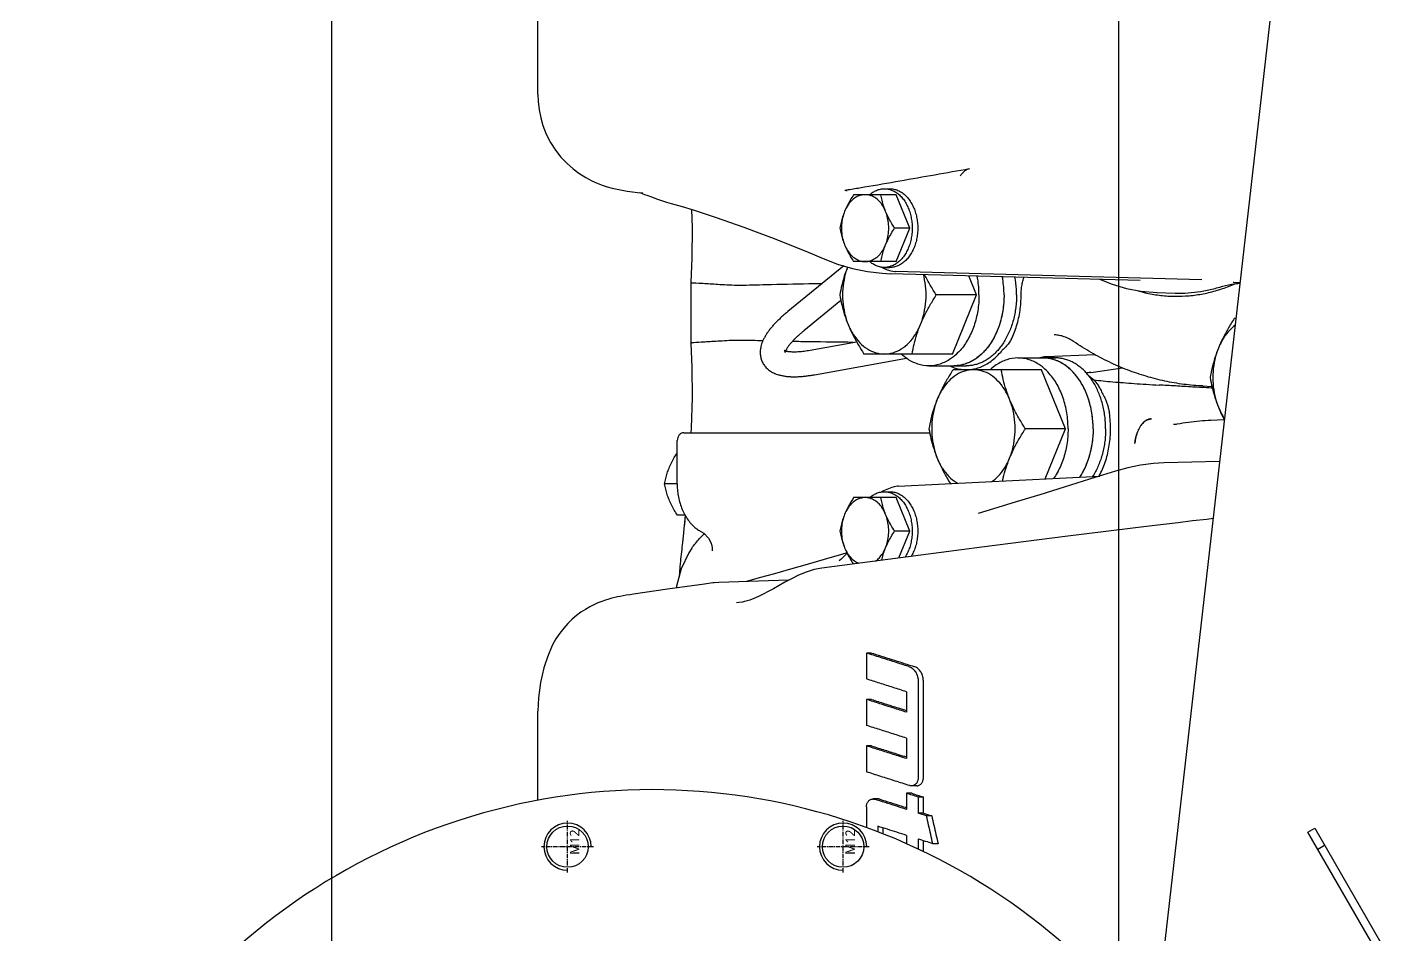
# Model space of a CAD drawing. Header units: millimetres. Extents: x 156850 to 204135, y 56350 to 74150.
# Drawn here: x 173972.8 to 174321.4, y 60914.9 to 61145.5 of the extents above; entities that cross this region are included whole.
import ezdxf

# ---------------------------------------------------------------- set-up
doc = ezdxf.new("R2010")
doc.units = ezdxf.units.MM
doc.header["$LTSCALE"] = 150
doc.linetypes.add('X-2F-PLAN$0$CENTER', pattern=[2, 1.25, -0.25, 0.25, -0.25])
doc.layers.add('-----33 Equipment', color=5, linetype='Continuous')
doc.styles.add('X-2F-PLAN$0$ELEC', font='malgun.ttf')

# ---------------------------------------------------------------- blocks, each defined once
blk = doc.blocks.new('X-2F-PLAN$0$screw_m12_l')
at = {"linetype": 'X-2F-PLAN$0$CENTER', "ltscale": 0.006096}
for p, q in [((0, -6.6), (0, 6.6)), ((-6.6, 0), (6.6, 0))]:
    blk.add_line(p, q, dxfattribs=at)
blk.add_circle((0, 0), 5.25)
blk.add_arc((0, 0), 6, 270, 180)
at = {"style": 'X-2F-PLAN$0$ELEC'}
blk.add_text('M12', height=2.4, dxfattribs=at).set_placement((-2.04, -3))
blk = doc.blocks.new('X-2F-PLAN$0$filter_oben')
at = {"color": 0, "linetype": 'Continuous'}
for p, q in [((1347.88, 6606.17), (1385.23, 6627.73)), ((1385.23, 6627.73), (1386.23, 6626)), ((1386.23, 6626), (1348.88, 6604.44)), ((1380.9, 6625.23), (1381.9, 6623.5))]:
    blk.add_line(p, q, dxfattribs=at)
blk.add_arc((1237.26, 6794.25), 158.75, 308.1867, 231.8133, dxfattribs=at)
blk = doc.blocks.new('X-2F-PLAN$0$A$C73FA2420')
at = {"color": 0, "linetype": 'Continuous'}
for p, q in [((1194.81, 1535.79), (1217.43, 1535.79)), ((1228.44, 1534.3), (1228.44, 1534.3)), ((1368.26, 1535.08), (1368.26, 1535.08)), ((1374.28, 1535.79), (1452.43, 1535.79)), ((1354.18, 1525.39), (1354.18, 1525.39)), ((1349.32, 1510.47), (1349.19, 1509.16)), ((1275.23, 1500.42), (1275.23, 1503.61)), ((1254.01, 1499.75), (1253.65, 1499.78)), ((1256.05, 1499.55), (1255.39, 1499.62)), ((1256.7, 1499.48), (1256.05, 1499.55)), ((1257.33, 1499.41), (1256.7, 1499.48)), ((1257.95, 1499.34), (1257.33, 1499.41)), ((1258.55, 1499.28), (1257.95, 1499.34)), ((1259.12, 1499.21), (1258.55, 1499.28)), ((1259.68, 1499.14), (1259.12, 1499.21)), ((1261.17, 1498.98), (1260.44, 1499.05)), ((1261.89, 1498.91), (1261.17, 1498.98)), ((1267.23, 1498.32), (1267.23, 1500.34)), ((1275.23, 1500.42), (1286.23, 1500.42)), ((1258.85, 1496.74), (1258.88, 1496.72)), ((1264.49, 1498.64), (1264.01, 1498.7)), ((1267.23, 1498.43), (1264.49, 1498.64)), ((1265.77, 1498.51), (1264.49, 1498.64)), ((1288.23, 1498.72), (1288.23, 1436.27)), ((1326.43, 1496.94), (1311, 1496.94)), ((1263.12, 1494.39), (1262.66, 1493.67)), ((1250.71, 1472.19), (1250.19, 1489.87)), ((1258.36, 1491.55), (1258.18, 1491.57)), ((1245.02, 1485.33), (1245.02, 1485.33)), ((1330.62, 1458.09), (1319.04, 1472.28)), ((1321.83, 1458.82), (1314.12, 1468.26)), ((1302.97, 1465.53), (1307.17, 1442.19)), ((1309.22, 1466.65), (1311.35, 1454.84)), ((1271.73, 1444.79), (1271.73, 1455.62)), ((1331.73, 1444.79), (1331.73, 1455.62)), ((1348.73, 1444.79), (1348.73, 1455.62)), ((1193.13, 1452.36), (1187.89, 1452.36)), ((1195.13, 1449.37), (1195.13, 1450.65)), ((1208.63, 1452.36), (1202.03, 1452.36)), ((1208.63, 1451.04), (1208.63, 1452.36)), ((1220.43, 1452.36), (1213.83, 1452.36)), ((1220.43, 1451.04), (1220.43, 1452.36)), ((1232.23, 1452.36), (1225.63, 1452.36)), ((1232.23, 1451.04), (1232.23, 1452.36)), ((1308.23, 1430.51), (1308.23, 1452.98)), ((1186.27, 1448.11), (1187.77, 1448.11)), ((1188.2, 1449.43), (1186.79, 1449.43)), ((1273.23, 1447.8), (1273.23, 1446.39)), ((1274.31, 1445.91), (1273.83, 1447.19)), ((1330.23, 1447.8), (1330.23, 1446.39)), ((1350.23, 1447.8), (1350.23, 1446.39)), ((1256.4, 1444.11), (1263.23, 1441.32)), ((1263.23, 1441.32), (1263.23, 1445.21)), ((1263.23, 1441.32), (1271.73, 1444.79)), ((1274.65, 1444.29), (1277.21, 1393.08)), ((1326.95, 1382.84), (1328.63, 1446.15)), ((1327.12, 1367.13), (1329.19, 1444.93)), ((1328.63, 1446.15), (1328.63, 1446.14)), ((1331.73, 1444.79), (1340.23, 1441.32)), ((1340.23, 1441.32), (1340.23, 1445.21)), ((1340.23, 1441.32), (1348.73, 1444.79)), ((1185.89, 1442.19), (1183.77, 1442.19)), ((1196.57, 1442.19), (1192.49, 1442.19)), ((1196.57, 1440.86), (1196.57, 1442.19)), ((1198.46, 1439.59), (1198.46, 1440.92)), ((1210.59, 1442.19), (1205.39, 1442.19)), ((1222.39, 1442.19), (1217.19, 1442.19)), ((1181.79, 1437.89), (1184.54, 1437.89)), ((1184.95, 1439.22), (1182.42, 1439.22)), ((1190.89, 1435.77), (1190.89, 1437.1)), ((1195.63, 1439.22), (1191.55, 1439.22)), ((1191.55, 1437.89), (1191.55, 1439.22)), ((1191.55, 1437.89), (1195.63, 1437.89)), ((1195.63, 1437.89), (1195.63, 1439.22)), ((1225.14, 1439.22), (1200.46, 1439.22)), ((1200.46, 1437.89), (1225.14, 1437.89)), ((1305.23, 1436.49), (1305.23, 1426.94)), ((1183.77, 1434.15), (1183.77, 1435.48)), ((1323.23, 1424.38), (1323.23, 1434.61)), ((1304.23, 1407.88), (1304.23, 1430.35)), ((1308.23, 1430.51), (1323.23, 1424.38)), ((1323.23, 1424.38), (1328.11, 1426.37)), ((1289.23, 1401.76), (1289.23, 1411.98)), ((1307.23, 1413.86), (1307.23, 1404.32)), ((1276.52, 1406.95), (1289.23, 1401.76)), ((1289.23, 1401.76), (1304.23, 1407.88)), ((1307.6, 1406.62), (1308.13, 1394.37)), ((1302.86, 1396.02), (1301.66, 1394.56)), ((1303.57, 1395.32), (1304.73, 1387.33)), ((1285.5, 1384.18), (1285.55, 1384.17)), ((1426.09, 1346.09), (1136.86, 1379.05)), ((1323.84, 1378.55), (1323.71, 1373.91)), ((1280.93, 1362.63), (1280.55, 1376.76)), ((1280.55, 1376.75), (1280.55, 1376.75)), ((1300.11, 1366.87), (1300.01, 1364.6)), ((1327.12, 1367.13), (1327.12, 1367.13)), ((1291.45, 1364.85), (1291.59, 1361.47)), ((1325.31, 1360.63), (1326.06, 1358.65)), ((1317.23, 1358.5), (1317.23, 1358.93)), ((1326.26, 1358.11), (1326.39, 1357.79)), ((1326.39, 1357.81), (1326.38, 1357.45)), ((1326.4, 1358.17), (1326.39, 1357.82))]:
    blk.add_line(p, q, dxfattribs=at)
for points in [[(1228.44, 1534.3), (1224.72, 1535.14), (1220.86, 1535.64), (1217.42, 1535.79)], [(1233.68, 1532.37), (1231.86, 1533.16), (1229.72, 1533.92), (1228.44, 1534.3)], [(1368.26, 1535.08), (1366.31, 1534.53), (1364.1, 1533.67), (1362.01, 1532.61), (1360.07, 1531.36), (1358.3, 1529.97), (1356.7, 1528.46), (1355.3, 1526.88), (1354.18, 1525.39)], [(1374.28, 1535.79), (1372.38, 1535.72), (1370.26, 1535.47), (1368.26, 1535.08)], [(1247.2, 1511.5), (1247.06, 1512.46), (1246.91, 1513.36), (1246.77, 1514.17), (1246.63, 1514.9), (1246.49, 1515.6), (1246.33, 1516.3), (1246.15, 1517.03), (1245.94, 1517.8), (1245.68, 1518.65), (1245.36, 1519.57), (1244.97, 1520.56), (1244.5, 1521.6), (1243.96, 1522.66), (1243.32, 1523.76), (1242.59, 1524.87), (1241.76, 1525.99), (1240.81, 1527.1), (1239.74, 1528.2), (1238.56, 1529.26), (1237.25, 1530.28), (1235.83, 1531.22), (1234.3, 1532.07), (1233.68, 1532.37)], [(1354.18, 1525.39), (1353.09, 1523.66), (1352.27, 1522.12), (1351.65, 1520.74), (1351.17, 1519.45), (1350.76, 1518.22), (1350.42, 1516.97), (1350.12, 1515.7), (1349.87, 1514.42), (1349.66, 1513.13), (1349.48, 1511.82), (1349.32, 1510.47)], [(1250.06, 1491.38), (1249.77, 1493.52), (1248.45, 1502.86), (1247.2, 1511.5)], [(1349.01, 1509.29), (1348.81, 1508.75), (1348.58, 1508.11), (1348.07, 1506.71)], [(1349.29, 1510.11), (1349.27, 1510.05), (1349.16, 1509.72), (1349.01, 1509.29)], [(1348.07, 1506.71), (1347.68, 1505.65), (1347.27, 1504.45), (1346.85, 1503.15), (1346.49, 1501.93)], [(1258.85, 1496.74), (1257.67, 1497.5), (1253.67, 1499.43), (1249.19, 1500.57), (1248.77, 1500.6)], [(1253.65, 1499.78), (1253.3, 1499.82), (1252.93, 1499.85), (1252.56, 1499.88), (1252.19, 1499.91)], [(1255.39, 1499.62), (1255.05, 1499.65), (1254.71, 1499.69), (1254.36, 1499.72), (1254.01, 1499.75)], [(1260.88, 1498.99), (1260.4, 1499.05), (1259.68, 1499.14)], [(1264.01, 1498.7), (1263.55, 1498.74), (1263.11, 1498.79), (1262.68, 1498.83), (1261.89, 1498.91)], [(1346.49, 1501.93), (1345.71, 1499.19), (1344.86, 1496.41), (1343.95, 1493.56), (1342.94, 1490.51), (1341.78, 1487.13), (1340.48, 1483.5), (1339.07, 1479.7), (1337.58, 1475.8), (1336.02, 1471.85), (1334.34, 1467.72), (1332.5, 1463.36)], [(1311, 1496.94), (1304.83, 1496.67), (1297.14, 1496.61), (1289.41, 1496.86), (1288.23, 1496.93)], [(1344.97, 1496.76), (1340.36, 1496.62), (1332.67, 1496.67), (1326.44, 1496.94)], [(1262.66, 1493.67), (1261.45, 1492.49), (1260.15, 1491.81)], [(1250.19, 1489.87), (1250.1, 1491.06), (1250.06, 1491.38)], [(1260.15, 1491.81), (1259.06, 1491.56), (1258.36, 1491.55)], [(1253.81, 1463.72), (1253.44, 1465.62), (1252.81, 1467.64), (1252, 1469.62), (1251.11, 1471.43), (1250.24, 1473.05), (1249.4, 1474.55), (1248.58, 1475.98), (1247.83, 1477.34), (1247.16, 1478.61), (1246.58, 1479.8), (1246.09, 1480.92), (1245.69, 1481.99), (1245.38, 1483.01), (1245.17, 1483.95), (1245.05, 1484.8), (1245.02, 1485.33)], [(1257.68, 1457.3), (1257.28, 1458.67), (1256, 1463.08), (1254.75, 1467.4), (1253.55, 1471.61), (1252.39, 1475.69), (1251.3, 1479.57), (1250.39, 1482.85)], [(1259.13, 1423.02), (1256.45, 1443.73), (1253.81, 1463.72)], [(1332.5, 1463.36), (1331.1, 1459.71), (1329.98, 1455.9), (1329.2, 1452.11), (1328.75, 1448.35), (1328.63, 1446.14)], [(1257.63, 1457.28), (1256.82, 1457.97), (1256.09, 1458.74), (1255.7, 1459.24)], [(1273.83, 1447.19), (1273.47, 1448), (1273.16, 1448.5)], [(1330.3, 1448.5), (1330.01, 1448.02), (1329.6, 1447.08), (1329.33, 1446.12), (1329.2, 1445.14), (1329.19, 1444.93)], [(1274.65, 1444.29), (1274.64, 1444.51), (1274.5, 1445.29), (1274.31, 1445.91)], [(1264.47, 1380.5), (1261.81, 1401.89), (1259.13, 1423.02)], [(1278.45, 1389.1), (1276.41, 1395.65), (1274.4, 1402.1), (1272.46, 1408.33), (1270.62, 1414.32), (1268.86, 1420.04), (1267.67, 1423.94)], [(1327.22, 1393.16), (1325.95, 1389.97), (1324.87, 1386.32), (1324.17, 1382.61), (1323.84, 1378.54)], [(1280.55, 1376.75), (1280.4, 1379.45), (1279.98, 1382.69), (1279.32, 1385.96), (1278.45, 1389.1)], [(1266.38, 1364.29), (1266.2, 1365.9), (1265.79, 1369.49), (1265.36, 1373.15), (1264.92, 1376.86), (1264.47, 1380.5)], [(1326.45, 1359.16), (1326.45, 1359.03), (1326.4, 1358.17)]]:
    blk.add_lwpolyline(points, dxfattribs=at)
for points, start_tangent, end_tangent in [([(1267.23, 1500.34), (1268.58, 1501.17), (1269.92, 1501.89), (1271.23, 1502.48)], (0.84076, 0.541408), (0.92582, 0.377964)), ([(1271.23, 1502.48), (1272.55, 1502.96), (1273.89, 1503.34), (1275.23, 1503.61)], (0.92582, 0.377964), (0.985438, 0.170033)), ([(1275.23, 1503.61), (1276.58, 1503.34), (1277.92, 1502.96), (1279.23, 1502.48)], (0.985438, -0.170033), (0.92582, -0.377964)), ([(1279.23, 1502.48), (1280.55, 1501.89), (1281.89, 1501.17), (1283.11, 1500.43)], (0.92582, -0.377964), (0.842893, -0.538081)), ([(1275.23, 1500.42), (1271.86, 1500.1), (1268.71, 1499.15), (1266.01, 1497.64), (1263.94, 1495.66)], (-1, 0), (-0.615572, -0.788081)), ([(1288.23, 1498.72), (1288.1, 1499.35), (1287.68, 1499.91), (1287.01, 1500.29), (1286.23, 1500.42)], (0, 1), (-1, 0)), ([(1258.88, 1496.72), (1260.11, 1495.81), (1262.42, 1493.65)], (0.822193, -0.569209), (0.681484, -0.731833)), ([(1263.94, 1495.66), (1263.35, 1494.8)], (-0.615572, -0.788081), (-0.518714, -0.854948)), ([(1311.26, 1493.39), (1311.14, 1495.71), (1311, 1496.93)], (-0.064122, 0.997942), (-0.115815, -0.993271)), ([(1326.43, 1496.93), (1326.29, 1495.72), (1326.17, 1493.39)], (-0.118078, 0.993004), (-0.064103, -0.997943)), ([(1262.42, 1493.65), (1262.53, 1493.54)], (0.681484, -0.731833), (0.676372, -0.73656)), ([(1263.35, 1494.8), (1263.12, 1494.39)], (-0.518714, -0.854948), (-0.468953, -0.883223)), ([(1311.63, 1487.21), (1311.5, 1489.58), (1311.37, 1491.65), (1311.26, 1493.39)], (-0.04113, 0.999154), (-0.071904, 0.997412)), ([(1326.17, 1493.39), (1326.06, 1491.65), (1325.93, 1489.58), (1325.8, 1487.21)], (-0.071983, -0.997406), (-0.041606, -0.999134)), ([(1311.57, 1478.67), (1311.64, 1481.31), (1311.69, 1484.46), (1311.63, 1487.21)], (0.024029, 0.999711), (-0.041261, 0.999148)), ([(1325.8, 1487.21), (1325.75, 1484.46), (1325.79, 1481.31), (1325.88, 1477.8)], (-0.041468, -0.99914), (0.019924, -0.999801)), ([(1306.63, 1478.98), (1306.21, 1478.8), (1305.77, 1478.57), (1305.35, 1478.29), (1304.95, 1477.97), (1304.57, 1477.6), (1304.21, 1477.19), (1303.88, 1476.72), (1303.57, 1476.19), (1303.28, 1475.6), (1303.03, 1474.92), (1302.82, 1474.16), (1302.65, 1473.33), (1302.53, 1472.45), (1302.47, 1471.53), (1302.46, 1470.58), (1302.48, 1469.6), (1302.55, 1468.61), (1302.66, 1467.6), (1302.8, 1466.57), (1302.97, 1465.53)], (-0.935963, -0.352098), (0.176997, -0.984211)), ([(1319.04, 1472.28), (1318.35, 1473.1), (1317.65, 1473.89), (1316.95, 1474.64), (1316.24, 1475.35), (1315.52, 1476.02), (1314.79, 1476.65), (1314.05, 1477.22), (1313.3, 1477.74), (1312.55, 1478.19), (1311.82, 1478.57), (1311.12, 1478.86), (1310.45, 1479.08), (1309.83, 1479.22), (1309.24, 1479.31), (1308.69, 1479.34), (1308.15, 1479.32), (1307.64, 1479.25), (1307.15, 1479.14), (1306.67, 1478.99), (1306.63, 1478.98)], (-0.632456, 0.774597), (-0.935963, -0.352098)), ([(1325.88, 1477.8), (1326.11, 1466.97), (1326.16, 1463.56)], (0.02264, -0.999744), (0.013719, -0.999906)), ([(1309.04, 1472.85), (1308.88, 1472.92), (1308.75, 1472.96), (1308.67, 1472.98), (1308.63, 1472.99), (1308.69, 1472.99), (1308.8, 1473.01), (1308.96, 1473.07), (1309.09, 1473.16), (1309.17, 1473.23), (1309.2, 1473.26), (1309.17, 1473.21), (1309.13, 1473.11), (1309.08, 1472.98), (1309.02, 1472.8), (1308.97, 1472.56), (1308.91, 1472.28), (1308.87, 1471.94), (1308.83, 1471.56), (1308.81, 1471.11), (1308.81, 1470.62), (1308.82, 1470.08), (1308.85, 1469.48), (1308.91, 1468.84), (1308.99, 1468.15), (1309.09, 1467.42), (1309.22, 1466.65)], (-0.917746, 0.397168), (0.176997, -0.984211)), ([(1314.12, 1468.26), (1313.6, 1468.89), (1313.09, 1469.47), (1312.59, 1470.01), (1312.12, 1470.5), (1311.66, 1470.94), (1311.23, 1471.34), (1310.82, 1471.69), (1310.44, 1471.99), (1310.1, 1472.24), (1309.78, 1472.45), (1309.5, 1472.62), (1309.26, 1472.75), (1309.05, 1472.85), (1308.88, 1472.92), (1308.75, 1472.96), (1308.67, 1472.98), (1308.64, 1472.98)], (-0.632456, 0.774597), (-0.988897, 0.148604)), ([(1311.19, 1455.71), (1311.33, 1466.83), (1311.41, 1471.17)], (0.013418, 0.99991), (0.020324, 0.999793)), ([(1258.98, 1457.89), (1257.59, 1457.25), (1256.16, 1456.49), (1254.87, 1455.7)], (-0.92582, -0.377964), (-0.842883, -0.538097)), ([(1258.98, 1457.89), (1257.55, 1457.15), (1256.36, 1456.22), (1255.47, 1455.13), (1255.03, 1454.25)], (-0.92582, -0.377964), (-0.357253, -0.934008)), ([(1263.23, 1459.09), (1261.8, 1458.79), (1260.38, 1458.4), (1258.98, 1457.89)], (-0.985438, -0.170033), (-0.92582, -0.377964)), ([(1267.48, 1457.89), (1265.86, 1458.4), (1264.12, 1458.66), (1262.35, 1458.66), (1260.61, 1458.4), (1258.98, 1457.89)], (-0.92582, 0.377964), (-0.92582, -0.377964)), ([(1267.48, 1457.89), (1266.09, 1458.4), (1264.66, 1458.79), (1263.23, 1459.09)], (-0.92582, 0.377964), (-0.985438, 0.170033)), ([(1271.73, 1455.62), (1270.3, 1456.49), (1268.88, 1457.25), (1267.48, 1457.89)], (-0.84076, 0.541408), (-0.92582, 0.377964)), ([(1271.73, 1452.68), (1271.55, 1453.93), (1271, 1455.13), (1270.11, 1456.22), (1268.92, 1457.15), (1267.48, 1457.89)], (0, 1), (-0.92582, 0.377964)), ([(1323.23, 1459.1), (1320.71, 1458.59), (1318.2, 1457.89), (1315.73, 1456.99)], (-0.985438, -0.170033), (-0.92582, -0.377964)), ([(1330.35, 1457.14), (1327.87, 1457.89), (1324.8, 1458.35), (1321.67, 1458.35), (1318.6, 1457.89), (1315.73, 1456.99)], (-0.934496, 0.355975), (-0.92582, -0.377964)), ([(1330.35, 1457.14), (1328.27, 1457.89), (1325.76, 1458.59), (1323.23, 1459.1)], (-0.930349, 0.366675), (-0.985438, 0.170033)), ([(1335.98, 1457.89), (1334.59, 1457.25), (1333.16, 1456.49), (1331.73, 1455.62)], (-0.92582, -0.377964), (-0.84076, -0.541408)), ([(1335.98, 1457.89), (1334.55, 1457.15), (1333.36, 1456.22), (1332.47, 1455.13), (1331.92, 1453.93), (1331.73, 1452.68)], (-0.92582, -0.377964), (0, -1)), ([(1340.23, 1459.09), (1338.8, 1458.79), (1337.38, 1458.4), (1335.98, 1457.89)], (-0.985438, -0.170033), (-0.92582, -0.377964)), ([(1344.48, 1457.89), (1342.86, 1458.4), (1341.12, 1458.66), (1339.35, 1458.66), (1337.61, 1458.4), (1335.98, 1457.89)], (-0.92582, 0.377964), (-0.92582, -0.377964)), ([(1344.48, 1457.89), (1343.09, 1458.4), (1341.66, 1458.79), (1340.23, 1459.09)], (-0.92582, 0.377964), (-0.985438, 0.170033)), ([(1348.73, 1455.62), (1347.3, 1456.49), (1345.88, 1457.25), (1344.48, 1457.89)], (-0.84076, 0.541408), (-0.92582, 0.377964)), ([(1348.73, 1452.68), (1348.55, 1453.93), (1348, 1455.13), (1347.11, 1456.22), (1345.92, 1457.15), (1344.48, 1457.89)], (0, 1), (-0.92582, 0.377964)), ([(1349.88, 1457.84), (1349.89, 1457.74), (1349.87, 1457.64), (1349.83, 1457.54), (1349.76, 1457.46), (1349.66, 1457.38)], (0.145639, -0.989338), (-0.849755, -0.527179)), ([(1349.88, 1457.84), (1350.14, 1456.14), (1350.41, 1454.48), (1350.68, 1452.87)], (0.145738, -0.989323), (0.171595, -0.985168)), ([(1315.73, 1456.99), (1313.27, 1455.87), (1310.76, 1454.52), (1308.23, 1452.98)], (-0.92582, -0.377964), (-0.84076, -0.541408)), ([(1315.73, 1456.99), (1313.2, 1455.69), (1311.1, 1454.04), (1309.53, 1452.12), (1308.56, 1450), (1308.23, 1447.8)], (-0.92582, -0.377964), (0, -1)), ([(1192.49, 1442.19), (1193.35, 1444.88), (1194.2, 1447.57), (1195.06, 1450.26)], (0.301897, 0.953341), (0.304525, 0.952504)), ([(1193.13, 1452.36), (1193.46, 1452.34), (1193.78, 1452.27), (1194.08, 1452.16), (1194.36, 1452.01), (1194.61, 1451.82), (1194.81, 1451.6), (1194.96, 1451.35), (1195.07, 1451.09), (1195.12, 1450.81), (1195.13, 1450.69)], (1, 0), (-0.000017, -1)), ([(1195.13, 1450.69), (1195.12, 1450.53), (1195.06, 1450.26)], (-0.000017, -1), (-0.304525, -0.952504)), ([(1198.53, 1441.36), (1199.7, 1445.04), (1200.86, 1448.71), (1202.03, 1452.36)], (0.301629, 0.953425), (0.30522, 0.952282)), ([(1205.39, 1442.19), (1206.47, 1445.59), (1207.55, 1448.98), (1208.63, 1452.36)], (0.301897, 0.953341), (0.30522, 0.952282)), ([(1208.63, 1451.04), (1207.55, 1447.66), (1206.47, 1444.27), (1205.81, 1442.19)], (-0.305152, -0.952304), (-0.30225, -0.953229)), ([(1210.59, 1442.19), (1211.67, 1445.59), (1212.75, 1448.98), (1213.83, 1452.36)], (0.301897, 0.953341), (0.30522, 0.952282)), ([(1220.43, 1451.04), (1219.35, 1447.66), (1218.27, 1444.27), (1217.61, 1442.19)], (-0.305152, -0.952304), (-0.30225, -0.953229)), ([(1218.45, 1446.14), (1219.35, 1448.98), (1220.43, 1452.36)], (0.303176, 0.952935), (0.30522, 0.952282)), ([(1222.39, 1442.19), (1223.47, 1445.59), (1224.55, 1448.98), (1225.63, 1452.36)], (0.301897, 0.953341), (0.30522, 0.952282)), ([(1228.81, 1441.61), (1229.95, 1445.21), (1231.09, 1448.79), (1232.23, 1452.36)], (0.30171, 0.9534), (0.30522, 0.952282)), ([(1232.23, 1451.04), (1231.09, 1447.47), (1229.95, 1443.88), (1228.81, 1440.28)], (-0.305152, -0.952304), (-0.301634, -0.953424)), ([(1255.59, 1450.05), (1256.36, 1449.15), (1257.55, 1448.22), (1258.98, 1447.48)], (0.567531, -0.823352), (0.92582, -0.377964)), ([(1267.48, 1447.48), (1268.92, 1448.21), (1270.11, 1449.15), (1271, 1450.24), (1271.55, 1451.44), (1271.73, 1452.68)], (0.92582, 0.377964), (0, 1)), ([(1271.74, 1451.52), (1272.33, 1450.74), (1272.83, 1449.8), (1273.13, 1448.81), (1273.18, 1448.5)], (0.657908, -0.753098), (0.139017, -0.99029)), ([(1330.28, 1448.5), (1330.34, 1448.81), (1330.64, 1449.8), (1331.14, 1450.74), (1331.73, 1451.52)], (0.138986, 0.990294), (0.657908, 0.753098)), ([(1331.73, 1452.68), (1331.92, 1451.43), (1332.47, 1450.24), (1333.36, 1449.15), (1334.55, 1448.22), (1335.98, 1447.48)], (0, -1), (0.92582, -0.377964)), ([(1344.48, 1447.48), (1345.92, 1448.21), (1347.11, 1449.15), (1348, 1450.24), (1348.55, 1451.44), (1348.73, 1452.68)], (0.92582, 0.377964), (0, 1)), ([(1348.74, 1451.52), (1349.33, 1450.74), (1349.83, 1449.8), (1350.13, 1448.81), (1350.23, 1447.8)], (0.657908, -0.753098), (0, -1)), ([(1350.68, 1452.87), (1352.25, 1443.86), (1353.81, 1434.96), (1355.35, 1426.18)], (0.171624, -0.985163), (0.173242, -0.984879)), ([(1185.89, 1442.19), (1186.66, 1444.61), (1187.43, 1447.02), (1188.2, 1449.43)], (0.301897, 0.953341), (0.304254, 0.952591)), ([(1195.06, 1448.93), (1194.2, 1446.25), (1193.35, 1443.56), (1192.91, 1442.19)], (-0.304455, -0.952527), (-0.30225, -0.953229)), ([(1195.06, 1448.93), (1195.12, 1449.21), (1195.13, 1449.37)], (0.304455, 0.952527), (0.000017, 1)), ([(1255.83, 1448.46), (1256.16, 1448.38), (1257.59, 1447.99), (1258.98, 1447.48)], (0.97615, -0.217096), (0.92582, -0.377964)), ([(1258.98, 1447.48), (1260.61, 1446.97), (1262.35, 1446.71), (1264.12, 1446.71), (1265.86, 1446.97), (1267.48, 1447.48)], (0.92582, -0.377964), (0.92582, 0.377964)), ([(1258.98, 1447.48), (1260.38, 1446.84), (1261.8, 1446.08), (1263.23, 1445.21)], (0.92582, -0.377964), (0.84076, -0.541408)), ([(1263.23, 1445.21), (1264.66, 1446.08), (1266.09, 1446.84), (1267.48, 1447.48)], (0.84076, 0.541408), (0.92582, 0.377964)), ([(1267.48, 1447.48), (1268.88, 1447.99), (1270.3, 1448.38), (1271.73, 1448.68)], (0.92582, 0.377964), (0.985438, 0.170033)), ([(1273.23, 1447.8), (1273.13, 1446.8), (1273.05, 1446.45)], (0, -1), (-0.266526, -0.963828)), ([(1273.18, 1448.5), (1273.23, 1447.8)], (0.139017, -0.99029), (0, -1)), ([(1308.23, 1447.8), (1308.56, 1445.6), (1309.53, 1443.49), (1311.1, 1441.57), (1313.2, 1439.92), (1315.73, 1438.62)], (0, -1), (0.92582, -0.377964)), ([(1330.23, 1447.8), (1330.28, 1448.5)], (0, 1), (0.138986, 0.990294)), ([(1330.42, 1446.45), (1330.34, 1446.8), (1330.23, 1447.8)], (-0.266526, 0.963828), (0, 1)), ([(1331.73, 1448.68), (1333.16, 1448.38), (1334.59, 1447.99), (1335.98, 1447.48)], (0.985438, -0.170033), (0.92582, -0.377964)), ([(1335.98, 1447.48), (1337.61, 1446.97), (1339.35, 1446.71), (1341.12, 1446.71), (1342.86, 1446.97), (1344.48, 1447.48)], (0.92582, -0.377964), (0.92582, 0.377964)), ([(1335.98, 1447.48), (1337.38, 1446.84), (1338.8, 1446.08), (1340.23, 1445.21)], (0.92582, -0.377964), (0.84076, -0.541408)), ([(1340.23, 1445.21), (1341.66, 1446.08), (1343.09, 1446.84), (1344.48, 1447.48)], (0.84076, 0.541408), (0.92582, 0.377964)), ([(1344.48, 1447.48), (1345.88, 1447.99), (1347.3, 1448.38), (1348.73, 1448.68)], (0.92582, 0.377964), (0.985438, 0.170033)), ([(1350.23, 1447.8), (1350.13, 1446.8), (1350.05, 1446.45)], (0, -1), (-0.266526, -0.963828)), ([(1217.19, 1442.19), (1218.27, 1445.59), (1218.45, 1446.14)], (0.301897, 0.953341), (0.303176, 0.952935)), ([(1273.05, 1446.45), (1272.83, 1445.81), (1272.33, 1444.87), (1271.65, 1443.98), (1270.79, 1443.17), (1269.78, 1442.46), (1268.64, 1441.86), (1267.39, 1441.37), (1266.05, 1441.02), (1264.66, 1440.8), (1263.23, 1440.73)], (-0.266526, -0.963828), (-1, 0)), ([(1273.23, 1446.39), (1273.13, 1445.38), (1272.83, 1444.4), (1272.33, 1443.45), (1271.65, 1442.57), (1270.79, 1441.76), (1269.78, 1441.05), (1268.64, 1440.44), (1267.39, 1439.96), (1266.05, 1439.6), (1264.66, 1439.39), (1263.23, 1439.32)], (0, -1), (-1, 0)), ([(1305.23, 1436.49), (1305.69, 1439.32), (1307.02, 1442.01), (1308.16, 1443.45)], (0, 1), (0.678497, 0.734603)), ([(1340.23, 1439.32), (1338.81, 1439.39), (1337.42, 1439.6), (1336.08, 1439.96), (1334.83, 1440.44), (1333.69, 1441.05), (1332.68, 1441.76), (1331.82, 1442.57), (1331.14, 1443.45), (1330.64, 1444.4), (1330.34, 1445.38), (1330.23, 1446.39)], (-1, 0), (0, 1)), ([(1340.23, 1440.73), (1338.81, 1440.8), (1337.42, 1441.02), (1336.08, 1441.37), (1334.83, 1441.86), (1333.69, 1442.46), (1332.68, 1443.17), (1331.82, 1443.98), (1331.14, 1444.87), (1330.64, 1445.81), (1330.42, 1446.45)], (-1, 0), (-0.266526, 0.963828)), ([(1350.05, 1446.45), (1349.83, 1445.81), (1349.33, 1444.87), (1348.65, 1443.98), (1347.79, 1443.17), (1346.78, 1442.46), (1345.64, 1441.86), (1344.39, 1441.37), (1343.05, 1441.02), (1341.66, 1440.8), (1340.23, 1440.73)], (-0.266526, -0.963828), (-1, 0)), ([(1350.23, 1446.39), (1350.13, 1445.38), (1349.83, 1444.4), (1349.33, 1443.45), (1348.65, 1442.57), (1347.79, 1441.76), (1346.78, 1441.05), (1345.64, 1440.44), (1344.39, 1439.96), (1343.05, 1439.6), (1341.66, 1439.39), (1340.23, 1439.32)], (0, -1), (-1, 0)), ([(1195.63, 1439.22), (1196.1, 1440.7), (1196.57, 1442.19)], (0.300944, 0.953642), (0.301897, 0.953341)), ([(1196.57, 1440.86), (1196.1, 1439.38), (1195.63, 1437.89)], (-0.301821, -0.953365), (-0.300867, -0.953666)), ([(1198.46, 1440.92), (1198.47, 1441.08), (1198.53, 1441.36)], (0.000012, 1), (0.301629, 0.953425)), ([(1200.46, 1439.22), (1200.13, 1439.24), (1199.81, 1439.31), (1199.5, 1439.43), (1199.23, 1439.58), (1198.98, 1439.77), (1198.78, 1440), (1198.62, 1440.25), (1198.52, 1440.51), (1198.47, 1440.79), (1198.46, 1440.92)], (-1, 0), (0.000012, 1)), ([(1198.46, 1439.59), (1198.47, 1439.47), (1198.52, 1439.19), (1198.62, 1438.92), (1198.78, 1438.67), (1198.98, 1438.45), (1199.23, 1438.26), (1199.5, 1438.1), (1199.81, 1437.99), (1200.13, 1437.92), (1200.46, 1437.89)], (-0.000012, -1), (1, 0)), ([(1228.81, 1441.61), (1228.63, 1441.17), (1228.37, 1440.75), (1228.05, 1440.37), (1227.66, 1440.03), (1227.22, 1439.75), (1226.74, 1439.52), (1226.22, 1439.36), (1225.68, 1439.25), (1225.14, 1439.22)], (-0.30171, -0.9534), (-1, 0)), ([(1225.14, 1437.89), (1225.68, 1437.93), (1226.22, 1438.03), (1226.74, 1438.19), (1227.22, 1438.42), (1227.66, 1438.71), (1228.05, 1439.04), (1228.37, 1439.42), (1228.63, 1439.84), (1228.81, 1440.28)], (1, 0), (0.301634, 0.953424)), ([(1263.23, 1440.73), (1261.81, 1440.8), (1260.42, 1441.02), (1259.08, 1441.37), (1257.83, 1441.86), (1256.69, 1442.46), (1256.6, 1442.51)], (-1, 0), (-0.847388, 0.530974)), ([(1263.23, 1439.32), (1261.81, 1439.39), (1260.42, 1439.6), (1259.08, 1439.96), (1257.83, 1440.44), (1256.8, 1440.98)], (-1, 0), (-0.859608, 0.510954)), ([(1308.23, 1440.73), (1310.76, 1440.22), (1313.27, 1439.52), (1315.73, 1438.62)], (0.985438, -0.170033), (0.92582, -0.377964)), ([(1183.77, 1435.48), (1184.36, 1437.35), (1184.95, 1439.22)], (0.299752, 0.954017), (0.300944, 0.953642)), ([(1183.77, 1435.48), (1186.14, 1436.02), (1188.51, 1436.56), (1190.89, 1437.1)], (0.974872, 0.222765), (0.974963, 0.222365)), ([(1190.89, 1437.1), (1191.22, 1438.16), (1191.55, 1439.22)], (0.300268, 0.953855), (0.300944, 0.953642)), ([(1191.55, 1437.89), (1191.22, 1436.83), (1190.89, 1435.77)], (-0.300867, -0.953666), (-0.300189, -0.95388)), ([(1289.23, 1436.48), (1286.71, 1435.96), (1284.2, 1435.26), (1281.73, 1434.36)], (-0.985438, -0.170033), (-0.92582, -0.377964)), ([(1296.73, 1434.36), (1294.27, 1435.26), (1291.76, 1435.96), (1289.23, 1436.48)], (-0.92582, 0.377964), (-0.985438, 0.170033)), ([(1307.71, 1430.05), (1307.02, 1430.97), (1305.69, 1433.66), (1305.23, 1436.49)], (-0.638762, 0.769404), (0, 1)), ([(1315.73, 1438.62), (1318.6, 1437.72), (1321.67, 1437.26), (1324.8, 1437.26), (1327.87, 1437.72), (1328.42, 1437.85)], (0.92582, -0.377964), (0.967638, 0.252341)), ([(1315.73, 1438.62), (1318.2, 1437.5), (1320.71, 1436.15), (1323.23, 1434.61)], (0.92582, -0.377964), (0.84076, -0.541408)), ([(1323.23, 1434.61), (1325.76, 1436.15), (1328.27, 1437.5), (1328.4, 1437.57)], (0.84076, 0.541408), (0.897502, 0.441011)), ([(1190.89, 1435.77), (1188.51, 1435.23), (1186.14, 1434.69), (1183.77, 1434.15)], (-0.974949, -0.222426), (-0.974858, -0.222827)), ([(1281.73, 1434.36), (1279.27, 1433.24), (1276.76, 1431.9), (1275.31, 1431.03)], (-0.92582, -0.377964), (-0.850907, -0.525316)), ([(1281.73, 1434.36), (1279.2, 1433.06), (1277.1, 1431.41), (1275.53, 1429.49), (1275.37, 1429.23)], (-0.92582, -0.377964), (-0.505007, -0.863115)), ([(1296.73, 1434.36), (1293.87, 1435.26), (1290.8, 1435.72), (1287.67, 1435.72), (1284.6, 1435.26), (1281.73, 1434.36)], (-0.92582, 0.377964), (-0.92582, -0.377964)), ([(1304.23, 1430.35), (1301.71, 1431.9), (1299.2, 1433.24), (1296.73, 1434.36)], (-0.84076, 0.541408), (-0.92582, 0.377964)), ([(1304.23, 1425.18), (1303.91, 1427.38), (1302.94, 1429.49), (1301.37, 1431.41), (1299.27, 1433.06), (1296.73, 1434.36)], (0, 1), (-0.92582, 0.377964)), ([(1304.88, 1430.42), (1304.46, 1429.02), (1304.26, 1427.6), (1304.24, 1427.35)], (-0.354196, -0.935171), (-0.043043, -0.999073)), ([(1305.21, 1431.2), (1304.88, 1430.42)], (-0.426821, -0.904336), (-0.354196, -0.935171)), ([(1319.39, 1417.69), (1318.45, 1417.86), (1316.91, 1418.21), (1315.42, 1418.66), (1314, 1419.2), (1312.65, 1419.83), (1311.39, 1420.54), (1310.22, 1421.33), (1309.16, 1422.19), (1308.21, 1423.11), (1307.38, 1424.09), (1306.68, 1425.12), (1306.11, 1426.19), (1305.69, 1427.29), (1305.4, 1428.42), (1305.25, 1429.55), (1305.23, 1430.13)], (-0.988249, 0.152854), (0, 1)), ([(1305.69, 1427.29), (1305.23, 1430.13)], (-0.30679, 0.951777), (0, 1)), ([(1323.18, 1423.76), (1319.23, 1424.08), (1315.42, 1425.02), (1312.01, 1426.54), (1309.16, 1428.55), (1307.71, 1430.05)], (-0.999998, 0.00193), (-0.638762, 0.769404)), ([(1304.24, 1427.35), (1304.27, 1426.17), (1304.39, 1425.2)], (-0.043043, -0.999073), (0.181914, -0.983314)), ([(1323.23, 1414.22), (1321.62, 1414.27), (1320.02, 1414.42), (1318.45, 1414.67), (1316.91, 1415.03), (1315.42, 1415.48), (1314, 1416.02), (1312.65, 1416.65), (1311.39, 1417.36), (1310.22, 1418.15), (1309.16, 1419.01), (1308.21, 1419.93), (1307.38, 1420.91), (1306.68, 1421.94), (1306.11, 1423.01), (1305.69, 1424.11), (1305.4, 1425.24), (1305.25, 1426.37), (1305.23, 1426.94)], (-1, 0), (0, 1)), ([(1323.23, 1417.4), (1319.23, 1417.72), (1315.42, 1418.66), (1312.01, 1420.17), (1309.16, 1422.19), (1307.02, 1424.6), (1305.69, 1427.29)], (-1, 0), (-0.30679, 0.951777)), ([(1353.52, 1428.54), (1353.84, 1428.27), (1354.16, 1427.99), (1354.46, 1427.71), (1354.73, 1427.42), (1354.96, 1427.12), (1355.14, 1426.82), (1355.27, 1426.51), (1355.35, 1426.18)], (0.767704, -0.640804), (0.173262, -0.984876)), ([(1296.73, 1415.99), (1299.26, 1417.29), (1301.37, 1418.94), (1302.94, 1420.86), (1303.91, 1422.98), (1304.23, 1425.18)], (0.92582, 0.377964), (0, 1)), ([(1304.39, 1425.2), (1304.49, 1424.75)], (0.181914, -0.983314), (0.227794, -0.973709)), ([(1304.49, 1424.75), (1304.92, 1423.36), (1305.57, 1422), (1306.41, 1420.7), (1307.44, 1419.47), (1308.65, 1418.33)], (0.227794, -0.973709), (0.763288, -0.646058)), ([(1323.23, 1423.76), (1323.18, 1423.76)], (-1, 0), (-0.999998, 0.00193)), ([(1323.23, 1423.76), (1323.28, 1423.76)], (1, 0), (0.999998, 0.00193)), ([(1323.28, 1423.76), (1327.24, 1424.08), (1328.06, 1424.23)], (0.999998, 0.00193), (0.981171, 0.193141)), ([(1275.8, 1420.46), (1277.1, 1418.94), (1279.2, 1417.29), (1281.73, 1415.99)], (0.575006, -0.818149), (0.92582, -0.377964)), ([(1307.23, 1413.86), (1306.78, 1416.69), (1305.45, 1419.38), (1304.31, 1420.82)], (0, 1), (-0.678497, 0.734603)), ([(1275.98, 1417.77), (1276.76, 1417.59), (1279.27, 1416.89), (1281.73, 1415.99)], (0.977191, -0.212362), (0.92582, -0.377964)), ([(1281.73, 1415.99), (1284.6, 1415.09), (1287.67, 1414.63), (1290.8, 1414.63), (1293.87, 1415.09), (1296.73, 1415.99)], (0.92582, -0.377964), (0.92582, 0.377964)), ([(1281.73, 1415.99), (1284.2, 1414.87), (1286.71, 1413.52), (1289.23, 1411.98)], (0.92582, -0.377964), (0.84076, -0.541408)), ([(1289.23, 1411.98), (1291.76, 1413.52), (1294.27, 1414.87), (1296.73, 1415.99)], (0.84076, 0.541408), (0.92582, 0.377964)), ([(1296.73, 1415.99), (1299.2, 1416.89), (1301.71, 1417.59), (1304.23, 1418.11)], (0.92582, 0.377964), (0.985438, 0.170033)), ([(1310.08, 1416.97), (1309.39, 1417.66), (1308.65, 1418.33)], (-0.676539, 0.736407), (-0.763288, 0.646058)), ([(1311.93, 1415.57), (1311.47, 1415.83), (1311, 1416.14), (1310.53, 1416.52), (1310.08, 1416.97)], (-0.89549, 0.445081), (-0.676539, 0.736407)), ([(1311.93, 1415.57), (1313.63, 1414.82), (1315.43, 1414.19), (1317.31, 1413.69), (1319.25, 1413.33), (1321.23, 1413.12), (1323.23, 1413.05)], (0.89549, -0.445081), (1, 0)), ([(1323.23, 1417.4), (1321.62, 1417.45), (1320.02, 1417.6), (1319.39, 1417.69)], (-1, 0), (-0.988249, 0.152854)), ([(1323.23, 1417.4), (1327.24, 1417.72), (1327.89, 1417.83)], (1, 0), (0.982551, 0.185991)), ([(1327.08, 1417.69), (1327.39, 1417.74)], (0.988249, 0.152854), (0.986183, 0.165659)), ([(1327.39, 1417.74), (1327.88, 1417.83)], (0.986183, 0.165659), (0.9826, 0.185735)), ([(1304.76, 1407.42), (1305.45, 1408.34), (1306.78, 1411.03), (1307.23, 1413.86)], (0.638762, 0.769404), (0, 1)), ([(1323.23, 1414.22), (1324.85, 1414.27), (1326.45, 1414.42), (1327.8, 1414.63)], (1, 0), (0.983254, 0.18224)), ([(1323.23, 1413.05), (1324.52, 1412.99), (1325.8, 1412.82), (1327.03, 1412.53), (1327.74, 1412.31)], (1, 0), (0.94564, -0.325216)), ([(1307.25, 1408.42), (1307.36, 1408.09), (1307.49, 1407.55)], (0.333429, -0.942775), (0.196467, -0.98051)), ([(1289.18, 1401.13), (1285.23, 1401.45), (1281.42, 1402.4), (1278.01, 1403.91), (1276.56, 1404.82)], (-0.999998, 0.00193), (-0.819027, 0.573755)), ([(1289.28, 1401.13), (1293.24, 1401.45), (1297.04, 1402.4), (1300.46, 1403.91), (1303.31, 1405.93), (1304.76, 1407.42)], (0.999998, 0.00193), (0.638762, 0.769404)), ([(1305.52, 1402.08), (1305.79, 1402.5), (1306.35, 1403.57), (1306.78, 1404.67), (1307.07, 1405.79), (1307.22, 1406.93), (1307.23, 1407.5)], (0.554366, 0.832273), (0, 1)), ([(1306.78, 1404.67), (1307.23, 1407.5)], (0.30679, 0.951777), (0, 1)), ([(1307.6, 1406.62), (1307.61, 1406.22), (1307.51, 1405.28), (1307.27, 1404.36)], (0.043106, -0.99907), (-0.324934, -0.945737)), ([(1307.49, 1407.55), (1307.56, 1407.16), (1307.6, 1406.62)], (0.196467, -0.98051), (0.043106, -0.99907)), ([(1289.23, 1394.77), (1293.24, 1395.09), (1297.04, 1396.03), (1300.46, 1397.55), (1303.31, 1399.56), (1305.45, 1401.98), (1306.78, 1404.67)], (1, 0), (0.30679, 0.951777)), ([(1289.23, 1391.59), (1290.85, 1391.64), (1292.45, 1391.79), (1294.02, 1392.05), (1295.56, 1392.4), (1297.04, 1392.85), (1298.47, 1393.39), (1299.81, 1394.02), (1301.08, 1394.73), (1302.24, 1395.52), (1303.31, 1396.38), (1304.26, 1397.3), (1305.08, 1398.29), (1305.79, 1399.31), (1306.35, 1400.38), (1306.78, 1401.48), (1307.07, 1402.61), (1307.22, 1403.75), (1307.23, 1404.32)], (1, 0), (0, 1)), ([(1300.58, 1397.62), (1301.08, 1397.91), (1302.24, 1398.7), (1303.31, 1399.56), (1304.26, 1400.49), (1305.08, 1401.47), (1305.38, 1401.87)], (0.867289, 0.497805), (0.571956, 0.820284)), ([(1305.38, 1401.87), (1305.52, 1402.08)], (0.571956, 0.820284), (0.554366, 0.832273)), ([(1307.25, 1404.31), (1307.24, 1404.27)], (-0.332626, -0.943059), (-0.338239, -0.94106)), ([(1307.27, 1404.36), (1307.25, 1404.31)], (-0.324934, -0.945737), (-0.332626, -0.943059)), ([(1311.4, 1399.73), (1312.09, 1400.89), (1312.61, 1402.1), (1312.96, 1403.36), (1313.11, 1404.66)], (0.561174, 0.827698), (0.043087, 0.999071)), ([(1289.23, 1394.77), (1285.23, 1395.09), (1281.42, 1396.03), (1278.01, 1397.55), (1276.9, 1398.23)], (-1, 0), (-0.832646, 0.553806)), ([(1285.39, 1395.06), (1284.45, 1395.23), (1282.91, 1395.58), (1281.42, 1396.03), (1280, 1396.57), (1278.65, 1397.2), (1277.39, 1397.91), (1276.94, 1398.2)], (-0.988249, 0.152854), (-0.834311, 0.551294)), ([(1289.23, 1401.13), (1289.18, 1401.13)], (-1, 0), (-0.999998, 0.00193)), ([(1289.23, 1401.13), (1289.28, 1401.13)], (1, 0), (0.999998, 0.00193)), ([(1300.11, 1366.87), (1300.52, 1371.72), (1301.34, 1376.54), (1302.56, 1381.32), (1304.18, 1386.05), (1306.2, 1390.71), (1308.6, 1395.27), (1311.4, 1399.73)], (0.043087, 0.999071), (0.561174, 0.827698)), ([(1289.23, 1391.59), (1287.62, 1391.64), (1286.02, 1391.79), (1284.45, 1392.05), (1282.91, 1392.4), (1281.42, 1392.85), (1280, 1393.39), (1278.65, 1394.02), (1277.39, 1394.73), (1277.11, 1394.91)], (-1, 0), (-0.84062, 0.541626)), ([(1289.23, 1394.77), (1287.62, 1394.82), (1286.02, 1394.98), (1285.39, 1395.06)], (-1, 0), (-0.988249, 0.152854)), ([(1289.23, 1394.77), (1290.85, 1394.82), (1292.45, 1394.98), (1293.08, 1395.06)], (1, 0), (0.988249, 0.152854)), ([(1293.08, 1395.06), (1293.39, 1395.12)], (0.988249, 0.152854), (0.986183, 0.165659)), ([(1293.39, 1395.12), (1294.02, 1395.23), (1295.56, 1395.58), (1297.04, 1396.03), (1298.47, 1396.57), (1299.81, 1397.2), (1300.33, 1397.47)], (0.986183, 0.165659), (0.874998, 0.484126)), ([(1301.66, 1394.56), (1300.84, 1393.89), (1299.92, 1393.29), (1298.92, 1392.76)], (-0.74385, -0.668347), (-0.903343, -0.428919)), ([(1300.33, 1397.47), (1300.58, 1397.62)], (0.874998, 0.484126), (0.867289, 0.497805)), ([(1301.66, 1394.56), (1301.4, 1392.25), (1301.16, 1389.78), (1300.95, 1387.14), (1300.74, 1384.3), (1300.54, 1381.26), (1300.34, 1378.01)], (-0.128233, -0.991744), (-0.058564, -0.998284)), ([(1303.57, 1395.32), (1303.5, 1395.77), (1303.43, 1396.21), (1303.39, 1396.46)], (-0.143529, 0.989646), (-0.178144, 0.984005)), ([(1277.19, 1393.24), (1277.66, 1392.99), (1279.37, 1392.21), (1281.19, 1391.55), (1283.1, 1391.03), (1285.07, 1390.66), (1287.09, 1390.43), (1289.13, 1390.34), (1291.17, 1390.41), (1293.19, 1390.63)], (0.878618, -0.477525), (0.989734, 0.142923)), ([(1297.7, 1392.13), (1296.9, 1391.73), (1296.01, 1391.36), (1295.06, 1391.04), (1294.09, 1390.79), (1293.19, 1390.63)], (-0.873733, -0.486405), (-0.989734, -0.142923)), ([(1298.92, 1392.76), (1298.3, 1392.45), (1297.7, 1392.13)], (-0.903343, -0.428919), (-0.873733, -0.486405)), ([(1288.83, 1383.32), (1288.04, 1383.63), (1287.22, 1383.88), (1286.39, 1384.06), (1285.55, 1384.17)], (-0.91339, 0.407085), (-0.994817, 0.101682)), ([(1285.55, 1384.17), (1286.35, 1384.06), (1287.15, 1383.89), (1287.94, 1383.65), (1288.7, 1383.36), (1289.4, 1383.02), (1290.03, 1382.63), (1290.58, 1382.2)], (0.994222, -0.107345), (0.74273, -0.669591)), ([(1290.58, 1382.24), (1290.08, 1382.63), (1289.49, 1382.99), (1288.83, 1383.32)], (-0.753333, 0.657639), (-0.913393, 0.407079)), ([(1291.73, 1380.06), (1291.7, 1380.36), (1291.64, 1380.66), (1291.54, 1380.94), (1291.41, 1381.23), (1291.24, 1381.5), (1291.05, 1381.76), (1290.83, 1382.01), (1290.58, 1382.24)], (-0.047401, 0.998876), (-0.753333, 0.657639)), ([(1290.58, 1382.2), (1290.96, 1381.81), (1291.27, 1381.39), (1291.5, 1380.96), (1291.66, 1380.51), (1291.73, 1380.06)], (0.74273, -0.669591), (0.078522, -0.996912)), ([(1324.25, 1383.29), (1323.92, 1382.02), (1323.24, 1378.45), (1322.93, 1374.87), (1322.98, 1371.27), (1323.39, 1367.69), (1324.17, 1364.13), (1325.31, 1360.63)], (-0.270311, -0.962773), (0.354349, -0.935113)), ([(1291.73, 1380.06), (1291.74, 1379.98)], (0.052663, -0.998612), (0.047417, -0.998875)), ([(1299.58, 1364.78), (1299.84, 1369.47), (1300.1, 1373.88), (1300.34, 1378.01)], (0.05675, 0.998388), (0.058564, 0.998284)), ([(1290.35, 1374.39), (1290.37, 1374.06), (1290.41, 1373.72), (1290.46, 1373.39)], (0.043087, -0.999071), (0.185021, -0.982734)), ([(1290.46, 1373.39), (1290.93, 1370.55), (1291.26, 1367.7), (1291.45, 1364.85)], (0.185021, -0.982734), (0.043087, -0.999071)), ([(1323.71, 1373.91), (1323.71, 1372.28), (1323.92, 1369.03), (1324.43, 1365.8), (1325.24, 1362.6)], (-0.026607, -0.999646), (0.287294, -0.957842)), ([(1294.73, 1362.94), (1292.27, 1361.83), (1291.51, 1361.44)], (-0.92582, -0.377964), (-0.886586, -0.462564)), ([(1294.73, 1362.94), (1292.2, 1361.65), (1291.85, 1361.42)], (-0.92582, -0.377964), (-0.827848, -0.560952)), ([(1302.23, 1365.06), (1299.71, 1364.54), (1297.2, 1363.84), (1294.73, 1362.94)], (-0.985438, -0.170033), (-0.92582, -0.377964)), ([(1309.73, 1362.94), (1306.87, 1363.85), (1303.8, 1364.31), (1300.67, 1364.31), (1297.6, 1363.85), (1294.73, 1362.94)], (-0.92582, 0.377964), (-0.92582, -0.377964)), ([(1299.56, 1364.5), (1299.58, 1364.78)], (0.057165, 0.998365), (0.05675, 0.998388)), ([(1309.73, 1362.94), (1307.27, 1363.84), (1304.76, 1364.54), (1302.23, 1365.06)], (-0.92582, 0.377964), (-0.985438, 0.170033)), ([(1317.23, 1358.93), (1314.71, 1360.48), (1312.2, 1361.83), (1309.73, 1362.94)], (-0.84076, 0.541408), (-0.92582, 0.377964)), ([(1315.47, 1358.74), (1314.37, 1359.99), (1312.27, 1361.64), (1309.73, 1362.94)], (-0.601526, 0.798853), (-0.92582, 0.377964)), ([(1325.24, 1362.6), (1325.95, 1359.58), (1326.23, 1357.48)], (0.287294, -0.957842), (0.090432, -0.995903))]:
    blk.add_spline(points, degree=3, dxfattribs=dict(at, start_tangent=start_tangent, end_tangent=end_tangent))
at = {"color": 0}
blk.add_blockref('X-2F-PLAN$0$filter_oben', (-198.52, -5287.52), dxfattribs=at)
blk.add_blockref('X-2F-PLAN$0$filter_oben', (-198.52, -5287.52), dxfattribs=at)
blk = doc.blocks.new('X-2F-PLAN$0$zw$C47F')
at = {"layer": '-----33 Equipment'}
for p, q in [((6141.06, 2436.3), (159.78, 2436.3)), ((5540.86, 2236.3), (3625.86, 2236.3))]:
    blk.add_line(p, q, dxfattribs=at)
for name, p in [('X-2F-PLAN$0$A$C73FA2420', (2898.05, 848.02)), ('X-2F-PLAN$0$screw_m12_l', (4081.06, 2376.3)), ('X-2F-PLAN$0$screw_m12_l', (4081.06, 2306.3))]:
    blk.add_blockref(name, p, dxfattribs=at)

msp = doc.modelspace()

# ---------------------------------------------------------------- block references
at = {"layer": '-----33 Equipment', "rotation": 90.00000000000001}
msp.add_blockref('X-2F-PLAN$0$zw$C47F', (176486.3, 56856.22), dxfattribs=at)

doc.saveas('drawing.dxf')
